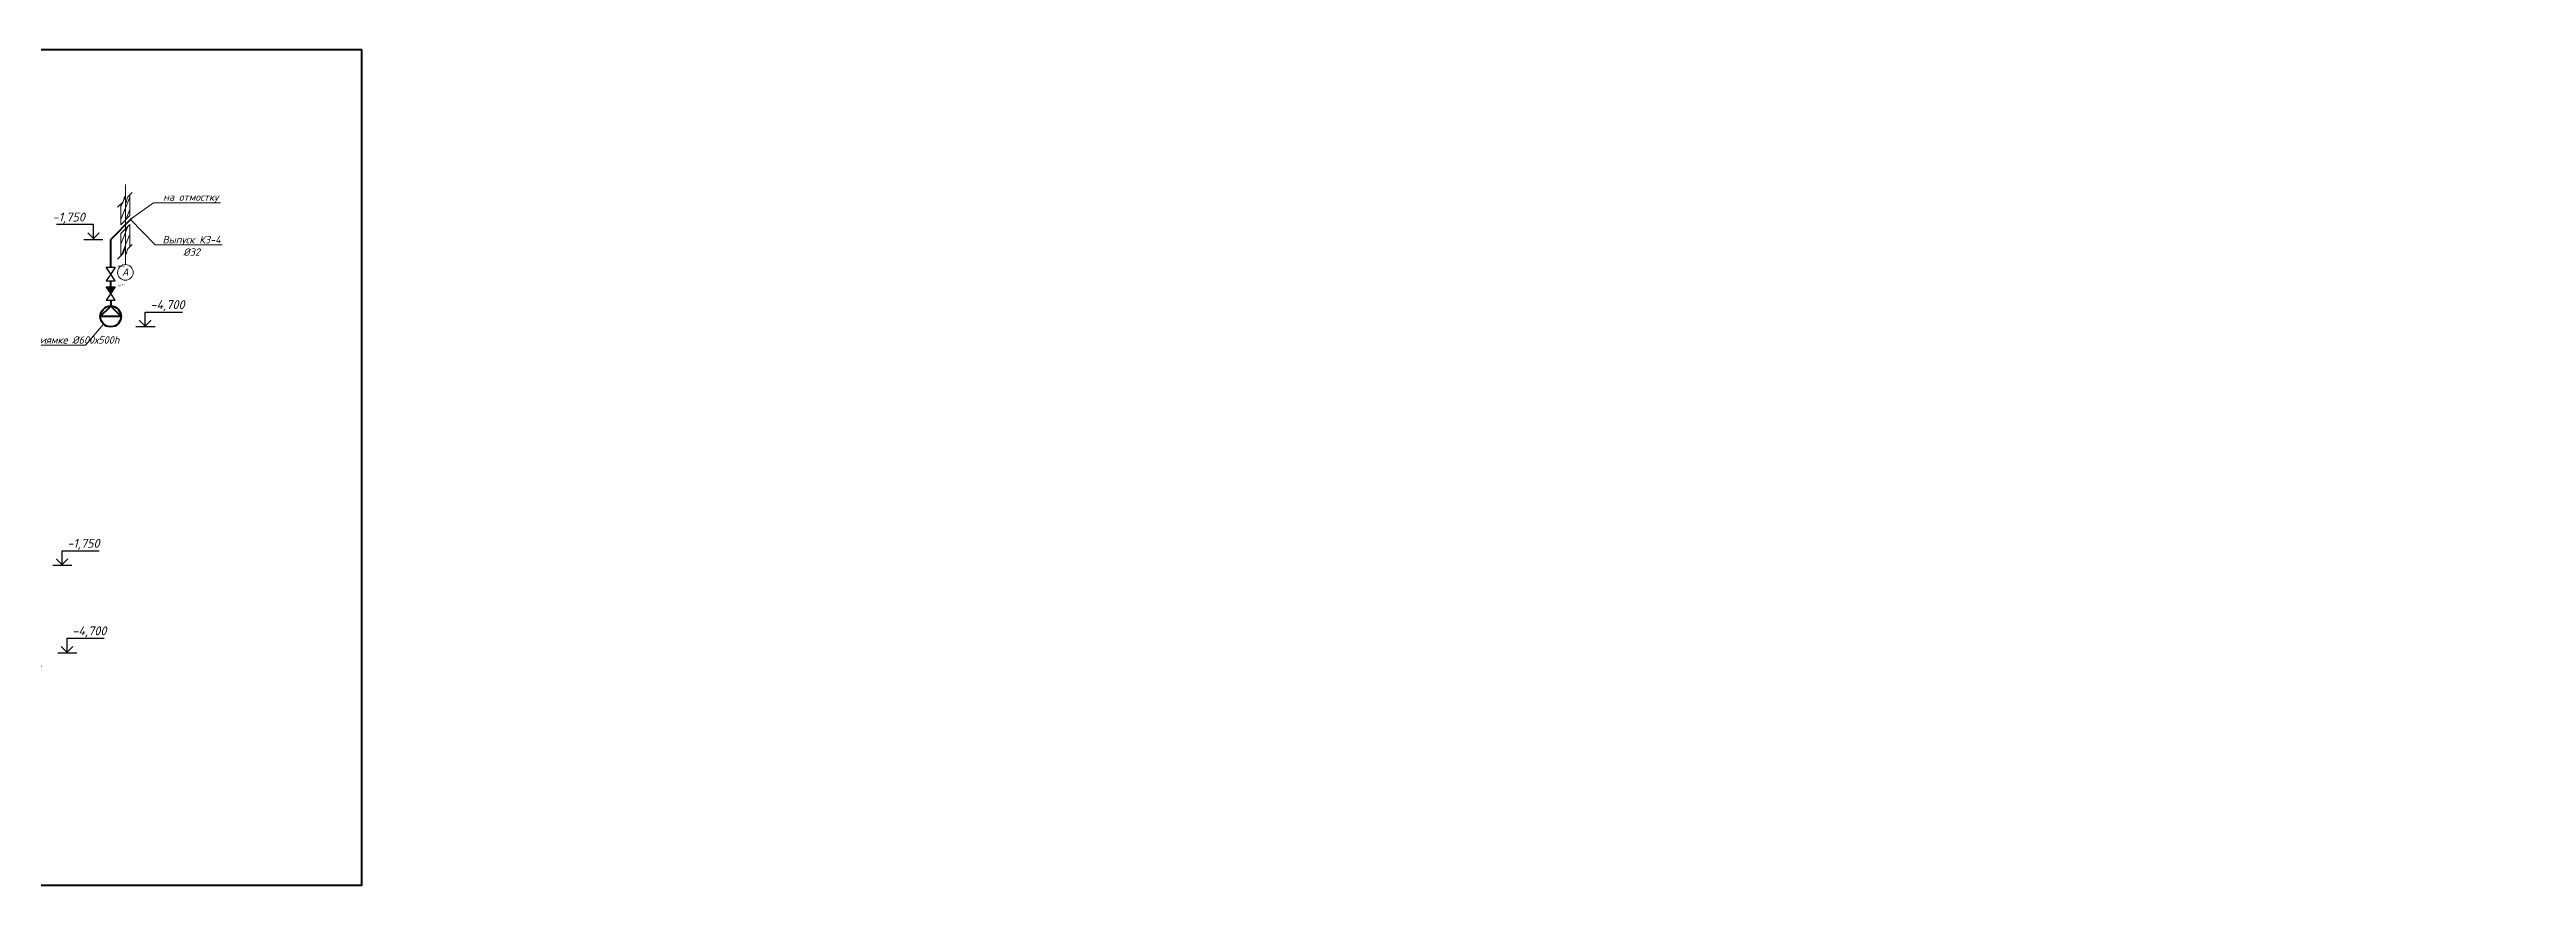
# Model space of a CAD drawing. Header units: millimetres. Extents: x -473555 to 660023, y 5037 to 453528.
# Drawn here: x 317580 to 401095, y 9755 to 37924 of the extents above; entities that cross this region are included whole.
import ezdxf
from ezdxf import colors
from ezdxf.entities.mleader import LeaderData, LeaderLine
from ezdxf.enums import TextEntityAlignment as Align
from ezdxf.math import Vec2, Vec3

# ---------------------------------------------------------------- set-up
doc = ezdxf.new("R2010")
doc.units = ezdxf.units.MM
doc.set_wipeout_variables(frame=1)
doc.layers.add('_ВК-маска', color=255, linetype='Continuous', transparency=0.9)
doc.layers.add('_ВК-Спецификация', color=3, linetype='Continuous', lineweight=15, plot=False, transparency=0.5)
doc.layers.add('ВК_K1', color=34, linetype='Continuous', lineweight=50)
doc.layers.add('ВК_К1_текст', color=34, linetype='Continuous')
doc.layers.add('ВК_К3_текст', color=4, linetype='Continuous')
doc.styles.add('ISOPEUR', font='isocpeui.ttf')

# ---------------------------------------------------------------- blocks, each defined once
blk = doc.blocks.new('_None')
blk = doc.blocks.new('*U255')
at = {"linetype": 'ByBlock', "lineweight": -2}
h = blk.add_hatch(color=256, dxfattribs=at)
h.paths.add_polyline_path([(527, 212), (499, 240), (315, 57), (315, 0)])
h.paths.add_polyline_path([(131, 240), (103, 212), (315, 0), (315, 57)])
for p, q in [((649, 0), (0, 0)), ((315, 0), (315, 500)), ((315, 500), (1572, 500))]:
    blk.add_line(p, q, dxfattribs=at)
at = {"linetype": 'ByBlock', "style": 'ISOPEUR'}
blk.add_attdef('ОТМЕТКА', (521, 600), '', height=300, dxfattribs=at)
blk = doc.blocks.new('*U115')
blk.add_wipeout([(0, 0), (100, -152), (-100, -152)]).dxf.layer = '_ВК-маска'
blk.add_wipeout([(0, 0), (100, -152), (-100, -152)]).dxf.layer = '_ВК-маска'
blk.add_wipeout([(100, -152), (-100, -152), (0, 0)]).dxf.layer = '_ВК-маска'
at = {"linetype": 'ByBlock', "lineweight": 30}
blk.add_lwpolyline([(100, -152), (0, 0), (-100, -152), (100, -152)], dxfattribs=at)
blk.add_wipeout([(0, 0), (100, 151), (-100, 151)]).dxf.layer = '_ВК-маска'
blk.add_lwpolyline([(100, 151), (0, 0), (-100, 151), (100, 151)], dxfattribs=at)
at = {"layer": '_ВК-Спецификация', "style": 'ISOPEUR'}
blk.add_attdef('ДУ', text='', height=50, dxfattribs=at).set_placement((235, 165), align=Align.CENTER)
blk = doc.blocks.new('*U349')
blk.add_wipeout([(0, 0), (100, -152), (-100, -152)]).dxf.layer = '_ВК-маска'
blk.add_wipeout([(0, 0), (100, -152), (-100, -152)]).dxf.layer = '_ВК-маска'
blk.add_wipeout([(100, -152), (-100, -152), (0, 0)]).dxf.layer = '_ВК-маска'
at = {"linetype": 'ByBlock', "lineweight": 30}
blk.add_lwpolyline([(100, -152), (0, 0), (-100, -152), (100, -152)], dxfattribs=at)
blk.add_wipeout([(0, 0), (100, 151), (-100, 151)]).dxf.layer = '_ВК-маска'
h = blk.add_hatch(color=256)
h.dxf.hatch_style = 1
h.paths.add_polyline_path([(0, 0), (100, 151), (-100, 151)])
blk.add_lwpolyline([(100, 151), (0, 0), (-100, 151), (100, 151)], dxfattribs=at)
at = {"layer": '_ВК-Спецификация', "style": 'ISOPEUR'}
blk.add_attdef('ДУ', text='', height=50, dxfattribs=at).set_placement((235, 165), align=Align.CENTER)
blk = doc.blocks.new('*U231')
at = {"lineweight": 15}
h = blk.add_hatch(dxfattribs=at)
h.set_pattern_fill('ANSI31', color=256, scale=50, angle=23, style=0)
h.set_pattern_definition([(68, (3183.52, 294.12), (-147.1904, 59.469), [])])
h.paths.add_polyline_path([(153, 993), (73, 913), (27, 740), (-27, 940), (-73, 766), (-153, 686), (-153, -12), (153, 295)])
h = blk.add_hatch(dxfattribs=at)
h.set_pattern_fill('ANSI31', color=256, scale=50, angle=23, style=0)
h.set_pattern_definition([(68, (3183.52, 310.29), (-147.1904, 59.469), [])])
h.paths.add_polyline_path([(153, -4), (-153, -311), (-153, -1060), (-73, -980), (-27, -807), (27, -1007), (73, -834), (153, -754)])
at = {"lineweight": 15, "ltscale": 100}
blk.add_line((0, 1340), (0, -1356), dxfattribs=at)
at = {"lineweight": 15, "ltscale": 2}
for points in [[(232, 1072), (73, 913), (27, 740), (-27, 940), (-73, 766), (-262, 577)], [(232, -675), (73, -834), (27, -1007), (-27, -807), (-73, -980), (-262, -1169)]]:
    blk.add_lwpolyline(points, dxfattribs=at)
at = {"lineweight": 15}
for points in [[(153, 993), (153, 295), (-153, -12), (-153, 686)], [(-153, -1060), (-153, -311), (153, -4), (153, -754)]]:
    blk.add_lwpolyline(points, dxfattribs=at)
at = {"lineweight": 15, "ltscale": 100}
blk.add_circle((0, -1619), 263, dxfattribs=at)
at = {"lineweight": 15, "ltscale": 100, "style": 'ISOPEUR'}
blk.add_attdef('ОСЬ', (-118, -1734), '', height=250, dxfattribs=at)
blk = doc.blocks.new('*U224')
at = {"linetype": 'ByBlock', "lineweight": -2}
h = blk.add_hatch(color=256, dxfattribs=at)
h.paths.add_polyline_path([(-527, 212), (-499, 240), (-315, 57), (-315, 0)])
h.paths.add_polyline_path([(-131, 240), (-103, 212), (-315, 0), (-315, 57)])
for p, q in [((-315, 500), (-1572, 500)), ((-649, 0), (0, 0)), ((-315, 0), (-315, 500))]:
    blk.add_line(p, q, dxfattribs=at)
at = {"linetype": 'ByBlock', "style": 'ISOPEUR'}
blk.add_attdef('ОТМЕТКА', (-1565, 600), '', height=300, dxfattribs=at)

msp = doc.modelspace()

# ---------------------------------------------------------------- linework, layer by layer
at = {"layer": 'ВК_K1'}
for p, q in [((320349.3, 32235.9), (319642.2, 31528.8)), ((319992.2, 28928.8), (319292.2, 28928.8))]:
    msp.add_line(p, q, dxfattribs=at)
msp.add_lwpolyline([(163169, 37924.2), (328100.9, 37924.2), (328100.9, 9755), (163169, 9755)], close=True, dxfattribs=at)

# ---------------------------------------------------------------- block references
at = {"layer": 'ВК_К1_текст'}
ref = msp.add_blockref('*U224', (319382.4, 31528.8), dxfattribs=at)
ref.add_attrib('ОТМЕТКА', '-1,750', (317681.8, 32128.8), dxfattribs={"layer": '0', "linetype": 'ByBlock', "height": 300, "style": 'ISOPEUR'})
ref = msp.add_blockref('*U255', (317686.5, 20535.1), dxfattribs=at)
ref.add_attrib('ОТМЕТКА', '-1,750', (318176.8, 21135.1), dxfattribs={"layer": '0', "linetype": 'ByBlock', "height": 300, "style": 'ISOPEUR'})
ref = msp.add_blockref('*U255', (317854.8, 17585.1), dxfattribs=at)
ref.add_attrib('ОТМЕТКА', '-4,700', (318345.1, 18185.1), dxfattribs={"layer": '0', "linetype": 'ByBlock', "height": 300, "style": 'ISOPEUR'})

# ---------------------------------------------------------------- leaders
at = {"layer": 'ВК_К1_текст', "linetype": 'Continuous'}
ml = msp.add_multileader_mtext('Standard', dxfattribs=at)
ml.set_content('Насос в приямке %%C600х500h', color=256, style='ISOPEUR')
ml.set_leader_properties(lineweight=15)
ml.set_arrow_properties(name='NONE')
ml.build(insert=Vec2(0, 0))
ml.multileader.update_dxf_attribs({"text_left_attachment_type": 6, "text_right_attachment_type": 6, "dogleg_length": 0.1, "arrow_head_size": 400, "scale": 100})
ctx = ml.context
ctx.base_point, ctx.scale, ctx.char_height, ctx.arrow_head_size, ctx.landing_gap_size, ctx.plane_origin = Vec3(294060.9, 27964.1), 100, 250, 400, 200, Vec3(304153.6, 17487.9)
ctx.left_attachment, ctx.right_attachment, ctx.text_align_type = 6, 6, 1
notes = []
notes.append((ctx, [(1, (1, 1, 0), (296134.4, 27964.1), (-1, 0), 10, [(0, [(296741.2, 28675)], 0, [])])]))
ctx.mtext.insert, ctx.mtext.width, ctx.mtext.alignment, ctx.mtext.flow_direction = Vec3(295092.6, 28264.1), 1666.841, 2, 5
ml = msp.add_multileader_mtext('Standard', dxfattribs=at)
ml.set_content('Насос в приямке %%C600х500h', color=256, style='ISOPEUR')
ml.set_leader_properties(lineweight=15)
ml.set_arrow_properties(name='NONE')
ml.build(insert=Vec2(0, 0))
ml.multileader.update_dxf_attribs({"text_left_attachment_type": 6, "text_right_attachment_type": 6, "dogleg_length": 0.1, "arrow_head_size": 400, "scale": 100})
ctx = ml.context
ctx.base_point, ctx.scale, ctx.char_height, ctx.arrow_head_size, ctx.landing_gap_size, ctx.plane_origin = Vec3(300994.8, 27964.1), 100, 250, 400, 200, Vec3(311087.6, 17487.9)
ctx.left_attachment, ctx.right_attachment, ctx.text_align_type = 6, 6, 1
notes.append((ctx, [(1, (1, 1, 0), (303068.3, 27964.1), (-1, 0), 10, [(0, [(303675.2, 28675)], 0, [])])]))
ctx.mtext.insert, ctx.mtext.width, ctx.mtext.alignment, ctx.mtext.flow_direction = Vec3(302026.6, 28264.1), 1666.841, 2, 5
ml = msp.add_multileader_mtext('Standard', dxfattribs=at)
ml.set_content('Насос в приямке %%C600х500h', color=256, style='ISOPEUR')
ml.set_leader_properties(lineweight=15)
ml.set_arrow_properties(name='NONE')
ml.build(insert=Vec2(0, 0))
ml.multileader.update_dxf_attribs({"text_left_attachment_type": 6, "text_right_attachment_type": 6, "dogleg_length": 0.1, "arrow_head_size": 400, "scale": 100})
ctx = ml.context
ctx.base_point, ctx.scale, ctx.char_height, ctx.arrow_head_size, ctx.landing_gap_size, ctx.plane_origin = Vec3(308328.2, 27964.1), 100, 250, 400, 200, Vec3(318420.9, 17487.9)
ctx.left_attachment, ctx.right_attachment, ctx.text_align_type = 6, 6, 1
notes.append((ctx, [(1, (1, 1, 0), (310401.6, 27964.1), (-1, 0), 10, [(0, [(311008.5, 28675)], 0, [])])]))
ctx.mtext.insert, ctx.mtext.width, ctx.mtext.alignment, ctx.mtext.flow_direction = Vec3(309359.9, 28264.1), 1666.841, 2, 5
ml = msp.add_multileader_mtext('Standard', dxfattribs=at)
ml.set_content('Насос в приямке %%C600х500h', color=256, style='ISOPEUR')
ml.set_leader_properties(lineweight=15)
ml.set_arrow_properties(name='NONE')
ml.build(insert=Vec2(0, 0))
ml.multileader.update_dxf_attribs({"text_left_attachment_type": 6, "text_right_attachment_type": 6, "dogleg_length": 0.1, "arrow_head_size": 400, "scale": 100})
ctx = ml.context
ctx.base_point, ctx.scale, ctx.char_height, ctx.arrow_head_size, ctx.landing_gap_size, ctx.plane_origin = Vec3(316720.9, 27964.1), 100, 250, 400, 200, Vec3(326813.6, 17487.9)
ctx.left_attachment, ctx.right_attachment, ctx.text_align_type = 6, 6, 1
notes.append((ctx, [(1, (1, 1, 0), (318794.3, 27964.1), (-1, 0), 10, [(0, [(319401.2, 28675)], 0, [])])]))
ctx.mtext.insert, ctx.mtext.width, ctx.mtext.alignment, ctx.mtext.flow_direction = Vec3(317752.6, 28264.1), 1666.841, 2, 5
ml = msp.add_multileader_mtext('Standard', dxfattribs=at)
ml.set_content('Насос в приямке %%C600х500h', color=256, style='ISOPEUR')
ml.set_leader_properties(lineweight=15)
ml.set_arrow_properties(name='NONE')
ml.build(insert=Vec2(0, 0))
ml.multileader.update_dxf_attribs({"text_left_attachment_type": 6, "text_right_attachment_type": 6, "dogleg_length": 0.1, "arrow_head_size": 400, "scale": 100})
ctx = ml.context
ctx.base_point, ctx.scale, ctx.char_height, ctx.arrow_head_size, ctx.landing_gap_size, ctx.plane_origin = Vec3(287895.7, 16970.4), 100, 250, 400, 200, Vec3(297988.4, 6494.3)
ctx.left_attachment, ctx.right_attachment, ctx.text_align_type = 6, 6, 1
notes.append((ctx, [(1, (1, 1, 0), (289969.2, 16970.4), (-1, 0), 10, [(0, [(290576, 17681.3)], 0, [])])]))
ctx.mtext.insert, ctx.mtext.width, ctx.mtext.alignment, ctx.mtext.flow_direction = Vec3(288927.4, 17270.4), 1666.841, 2, 5
ml = msp.add_multileader_mtext('Standard', dxfattribs=at)
ml.set_content('Насос в приямке %%C600х500h', color=256, style='ISOPEUR')
ml.set_leader_properties(lineweight=15)
ml.set_arrow_properties(name='NONE')
ml.build(insert=Vec2(0, 0))
ml.multileader.update_dxf_attribs({"text_left_attachment_type": 6, "text_right_attachment_type": 6, "dogleg_length": 0.1, "arrow_head_size": 400, "scale": 100})
ctx = ml.context
ctx.base_point, ctx.scale, ctx.char_height, ctx.arrow_head_size, ctx.landing_gap_size, ctx.plane_origin = Vec3(298690.7, 16970.4), 100, 250, 400, 200, Vec3(308783.5, 6494.3)
ctx.left_attachment, ctx.right_attachment, ctx.text_align_type = 6, 6, 1
notes.append((ctx, [(1, (1, 1, 0), (300764.2, 16970.4), (-1, 0), 10, [(0, [(301371.1, 17681.3)], 0, [])])]))
ctx.mtext.insert, ctx.mtext.width, ctx.mtext.alignment, ctx.mtext.flow_direction = Vec3(299722.5, 17270.4), 1666.841, 2, 5
ml = msp.add_multileader_mtext('Standard', dxfattribs=at)
ml.set_content('Насос в приямке %%C600х500h', color=256, style='ISOPEUR')
ml.set_leader_properties(lineweight=15)
ml.set_arrow_properties(name='NONE')
ml.build(insert=Vec2(0, 0))
ml.multileader.update_dxf_attribs({"text_left_attachment_type": 6, "text_right_attachment_type": 6, "dogleg_length": 0.1, "arrow_head_size": 400, "scale": 100})
ctx = ml.context
ctx.base_point, ctx.scale, ctx.char_height, ctx.arrow_head_size, ctx.landing_gap_size, ctx.plane_origin = Vec3(306024.1, 16970.4), 100, 250, 400, 200, Vec3(316116.8, 6494.3)
ctx.left_attachment, ctx.right_attachment, ctx.text_align_type = 6, 6, 1
notes.append((ctx, [(1, (1, 1, 0), (308097.5, 16970.4), (-1, 0), 10, [(0, [(308704.4, 17681.3)], 0, [])])]))
ctx.mtext.insert, ctx.mtext.width, ctx.mtext.alignment, ctx.mtext.flow_direction = Vec3(307055.8, 17270.4), 1666.841, 2, 5
ml = msp.add_multileader_mtext('Standard', dxfattribs=at)
ml.set_content('Насос в приямке %%C600х500h', color=256, style='ISOPEUR')
ml.set_leader_properties(lineweight=15)
ml.set_arrow_properties(name='NONE')
ml.build(insert=Vec2(0, 0))
ml.multileader.update_dxf_attribs({"text_left_attachment_type": 6, "text_right_attachment_type": 6, "dogleg_length": 0.1, "arrow_head_size": 400, "scale": 100})
ctx = ml.context
ctx.base_point, ctx.scale, ctx.char_height, ctx.arrow_head_size, ctx.landing_gap_size, ctx.plane_origin = Vec3(314085.3, 16970.4), 100, 250, 400, 200, Vec3(324178.1, 6494.3)
ctx.left_attachment, ctx.right_attachment, ctx.text_align_type = 6, 6, 1
notes.append((ctx, [(1, (1, 1, 0), (316158.8, 16970.4), (-1, 0), 10, [(0, [(316765.7, 17681.3)], 0, [])])]))
ctx.mtext.insert, ctx.mtext.width, ctx.mtext.alignment, ctx.mtext.flow_direction = Vec3(315117.1, 17270.4), 1666.841, 2, 5
ml = msp.add_multileader_mtext('Standard', dxfattribs=at)
ml.set_content('Выпуск К1-4\\P%%C100', color=256, style='ISOPEUR')
ml.set_leader_properties(lineweight=15)
ml.set_arrow_properties(name='NONE')
ml.build(insert=Vec2(0, 0))
ml.multileader.update_dxf_attribs({"text_left_attachment_type": 6, "text_right_attachment_type": 6, "dogleg_length": 0.1, "arrow_head_size": 400, "scale": 100})
ctx = ml.context
ctx.base_point, ctx.scale, ctx.char_height, ctx.arrow_head_size, ctx.landing_gap_size, ctx.plane_origin = Vec3(263647.6, 12635.2), 100, 250, 400, 200, Vec3(275984.6, 7212.8)
ctx.left_attachment, ctx.right_attachment, ctx.text_align_type = 6, 6, 1
notes.append((ctx, [(1, (1, 1, 0), (266049.7, 12635.2), (-1, 0), 10, [(0, [(267513.1, 11119.9)], 0, [])])]))
ctx.mtext.insert, ctx.mtext.width, ctx.mtext.alignment, ctx.mtext.flow_direction = Vec3(264843.7, 12935.2), 2001.515, 2, 5
at = {"layer": 'ВК_К3_текст', "linetype": 'Continuous'}
ml = msp.add_multileader_mtext('Standard', dxfattribs=at)
ml.set_content('на отмостку', color=256, style='ISOPEUR')
ml.set_leader_properties(lineweight=15)
ml.set_arrow_properties(name='NONE')
ml.build(insert=Vec2(0, 0))
ml.multileader.update_dxf_attribs({"text_left_attachment_type": 6, "text_right_attachment_type": 6, "dogleg_length": 0.1, "arrow_head_size": 400, "scale": 100})
ctx = ml.context
ctx.base_point, ctx.scale, ctx.char_height, ctx.arrow_head_size, ctx.landing_gap_size, ctx.plane_origin = Vec3(321099.6, 32754.2), 100, 250, 400, 200, Vec3(325461.1, 22781.1)
ctx.left_attachment, ctx.right_attachment, ctx.text_align_type = 6, 6, 1
notes.append((ctx, [(0, (1, 1, 0), (321089.6, 32754.2), (1, 0), 10, [(0, [(320349.3, 32235.9)], 0, [])])]))
ctx.mtext.insert, ctx.mtext.alignment, ctx.mtext.flow_direction = Vec3(322341.8, 33079.2), 2, 5
for ctx, leaders in notes:
    for number, flags, end, landing, length, lines in leaders:
        leader = LeaderData()
        leader.index, (leader.has_last_leader_line, leader.has_dogleg_vector, leader.attachment_direction) = number, flags
        leader.last_leader_point, leader.dogleg_vector, leader.dogleg_length = Vec3(end), Vec3(landing), length
        for number, points, colour, breaks in lines:
            line = LeaderLine()
            line.index, line.vertices, line.color, line.breaks = number, Vec3.list(points), colors.encode_raw_color(colour), breaks
            leader.lines.append(line)
        ctx.leaders.append(leader)

# ---------------------------------------------------------------- next in the draw order: block references
at = {"layer": 'ВК_K1', "xscale": 1.5, "yscale": 1.5, "zscale": 1.5}
msp.add_blockref('*U115', (319642.2, 30360.5), dxfattribs=at).add_auto_attribs({'ДУ': 'ду32'})

# ---------------------------------------------------------------- next in the draw order: linework, layer by layer
at = {"layer": 'ВК_K1'}
msp.add_line((319642.2, 30587.8), (319642.2, 31528.8), dxfattribs=at)

# ---------------------------------------------------------------- next in the draw order: block references
at = {"layer": 'ВК_K1', "xscale": 1.5, "yscale": 1.5, "zscale": 1.5}
msp.add_blockref('*U349', (319642.2, 29706), dxfattribs=at).add_auto_attribs({'ДУ': 'ду32'})

# ---------------------------------------------------------------- next in the draw order: leaders
at = {"layer": 'ВК_К3_текст', "linetype": 'Continuous'}
ml = msp.add_multileader_mtext('Standard', dxfattribs=at)
ml.set_content('Выпуск К3-4\\P%%C32', color=256, style='ISOPEUR')
ml.set_leader_properties(lineweight=15)
ml.set_arrow_properties(name='NONE')
ml.build(insert=Vec2(0, 0))
ml.multileader.update_dxf_attribs({"text_left_attachment_type": 6, "text_right_attachment_type": 6, "dogleg_length": 0.1, "arrow_head_size": 400, "scale": 100})
ctx = ml.context
ctx.base_point, ctx.scale, ctx.char_height, ctx.arrow_head_size, ctx.landing_gap_size, ctx.plane_origin = Vec3(321148.3, 31340.1), 100, 250, 400, 200, Vec3(325308.6, 22622.5)
ctx.left_attachment, ctx.right_attachment, ctx.text_align_type = 6, 6, 1
notes = []
notes.append((ctx, [(0, (1, 1, 0), (321138.3, 31340.1), (1, 0), 10, [(0, [(320307.2, 32193.8)], 0, [])])]))
ctx.mtext.insert, ctx.mtext.alignment, ctx.mtext.flow_direction = Vec3(322370.2, 31640.1), 2, 5
for ctx, leaders in notes:
    for number, flags, end, landing, length, lines in leaders:
        leader = LeaderData()
        leader.index, (leader.has_last_leader_line, leader.has_dogleg_vector, leader.attachment_direction) = number, flags
        leader.last_leader_point, leader.dogleg_vector, leader.dogleg_length = Vec3(end), Vec3(landing), length
        for number, points, colour, breaks in lines:
            line = LeaderLine()
            line.index, line.vertices, line.color, line.breaks = number, Vec3.list(points), colors.encode_raw_color(colour), breaks
            leader.lines.append(line)
        ctx.leaders.append(leader)

# ---------------------------------------------------------------- next in the draw order: linework, layer by layer
at = {"layer": 'ВК_K1'}
for p, q in [((319642.2, 29933.3), (319642.2, 30133.3)), ((319292.2, 28928.8), (319642.2, 29278.8)), ((319642.2, 29478.8), (319642.2, 29278.8)), ((319642.2, 29278.8), (319992.2, 28928.8))]:
    msp.add_line(p, q, dxfattribs=at)
msp.add_circle((319642.2, 28928.8), 350, dxfattribs=at)

# ---------------------------------------------------------------- next in the draw order: block references
msp.add_blockref('*U231', (320137.2, 32031.8)).add_auto_attribs({'ОСЬ': 'A'})
at = {"layer": 'ВК_К1_текст'}
ref = msp.add_blockref('*U255', (320490.3, 28578.8), dxfattribs=at)
ref.add_attrib('ОТМЕТКА', '-4,700', (320980.7, 29178.8), dxfattribs={"layer": '0', "linetype": 'ByBlock', "height": 300, "style": 'ISOPEUR'})

doc.saveas('drawing.dxf')
